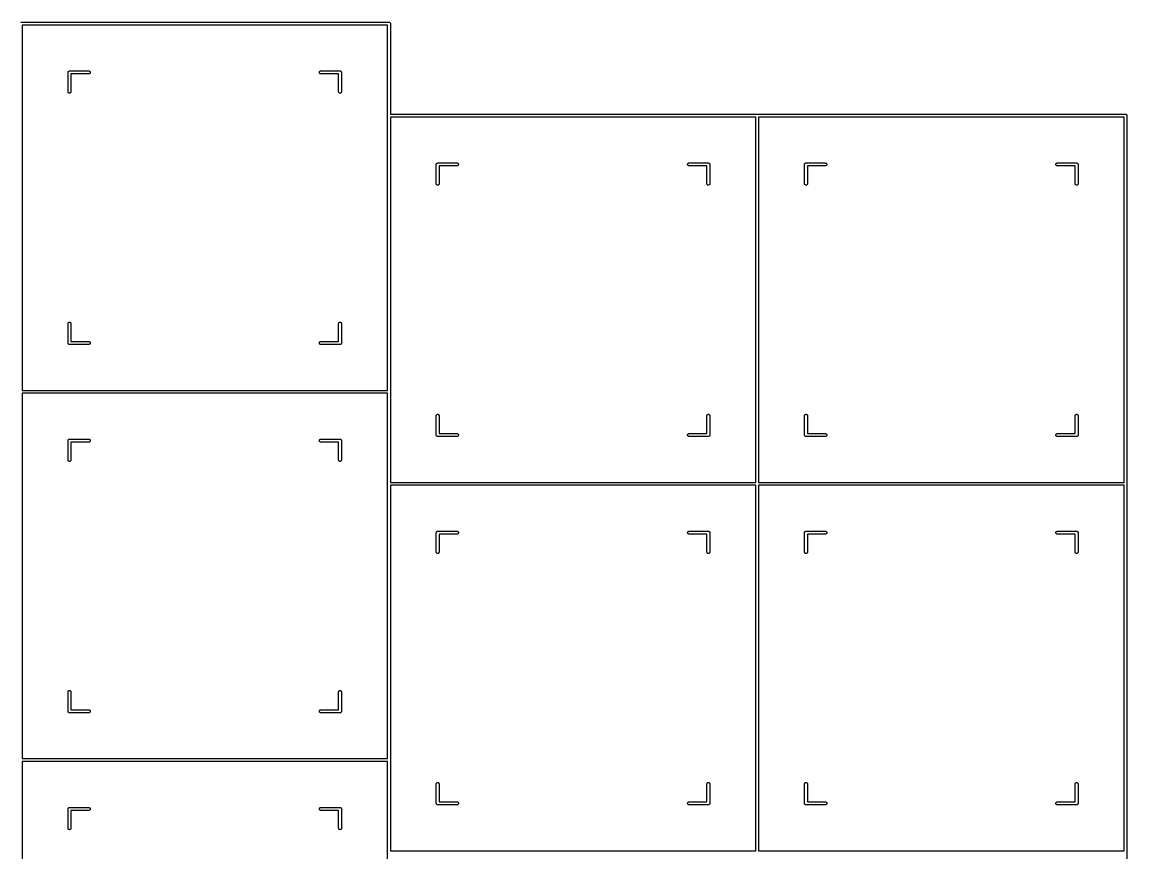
# Model space of a CAD drawing. Extents: x 86 to 206, y -164 to -76.
# Drawn here: x 142.9 to 200.1, y -119.1 to -76.1 of the extents above; entities that cross this region are included whole.
import ezdxf

# ---------------------------------------------------------------- set-up
doc = ezdxf.new("R2010")
doc.units = 0
doc.header["$MEASUREMENT"] = 0
doc.layers.add('BLACK', color=7, linetype='CONTINUOUS')

msp = doc.modelspace()

# ---------------------------------------------------------------- linework, layer by layer
at = {"layer": 'BLACK', "linetype": 'CONTINUOUS'}
for p, q in [((142.879, -76.125), (161.921, -76.125)), ((142.95, -76.275), (142.95, -78.5776)), ((161.85, -76.275), (142.95, -76.275)), ((161.85, -80.9588), (161.85, -76.275)), ((161.921, -76.125), (161.925, -76.1246)), ((161.925, -76.1246), (161.929, -76.125)), ((161.929, -76.125), (161.94, -76.1261)), ((161.94, -76.1261), (161.954, -76.1304)), ((161.954, -76.1304), (161.967, -76.1373)), ((161.967, -76.1373), (161.978, -76.1467)), ((161.978, -76.1467), (161.988, -76.1581)), ((161.988, -76.1581), (161.995, -76.1712)), ((161.995, -76.1712), (161.999, -76.1853)), ((161.999, -76.1853), (162, -76.2)), ((162, -76.2), (162, -76.2037)), ((162, -76.2037), (162, -80.8875)), ((142.95, -78.5776), (142.95, -78.5812)), ((142.95, -78.5812), (142.95, -78.5849)), ((142.95, -78.5849), (142.95, -95.175)), ((145.325, -78.725), (145.326, -78.7103)), ((145.325, -78.7287), (145.325, -78.725)), ((145.325, -79.7287), (145.325, -78.7287)), ((145.326, -78.7103), (145.33, -78.6962)), ((145.33, -78.6962), (145.337, -78.6831)), ((145.337, -78.6831), (145.347, -78.6717)), ((145.347, -78.6717), (145.358, -78.6623)), ((145.358, -78.6623), (145.371, -78.6554)), ((145.371, -78.6554), (145.385, -78.6511)), ((145.385, -78.6511), (145.396, -78.65)), ((145.396, -78.65), (145.4, -78.6496)), ((145.4, -78.6496), (145.404, -78.65)), ((145.404, -78.65), (146.404, -78.65)), ((146.404, -78.8), (145.475, -78.8)), ((145.475, -78.8), (145.475, -79.7287)), ((146.404, -78.65), (146.415, -78.6511)), ((146.415, -78.7989), (146.404, -78.8)), ((146.415, -78.6511), (146.429, -78.6554)), ((146.429, -78.7946), (146.415, -78.7989)), ((146.429, -78.6554), (146.442, -78.6623)), ((146.442, -78.7877), (146.429, -78.7946)), ((146.442, -78.6623), (146.453, -78.6717)), ((146.453, -78.7783), (146.442, -78.7877)), ((146.453, -78.6717), (146.463, -78.6831)), ((146.463, -78.7669), (146.453, -78.7783)), ((146.463, -78.6831), (146.47, -78.6962)), ((146.47, -78.7538), (146.463, -78.7669)), ((146.47, -78.6962), (146.474, -78.7103)), ((146.474, -78.7397), (146.47, -78.7538)), ((146.474, -78.7103), (146.475, -78.725)), ((146.475, -78.725), (146.474, -78.7397)), ((158.325, -78.725), (158.326, -78.7103)), ((158.326, -78.7397), (158.325, -78.725)), ((158.326, -78.7103), (158.33, -78.6962)), ((158.33, -78.7538), (158.326, -78.7397)), ((158.33, -78.6962), (158.337, -78.6831)), ((158.337, -78.7669), (158.33, -78.7538)), ((158.337, -78.6831), (158.347, -78.6717)), ((158.347, -78.7783), (158.337, -78.7669)), ((158.347, -78.6717), (158.358, -78.6623)), ((158.358, -78.7877), (158.347, -78.7783)), ((158.358, -78.6623), (158.371, -78.6554)), ((158.371, -78.7946), (158.358, -78.7877)), ((158.371, -78.6554), (158.385, -78.6511)), ((158.385, -78.7989), (158.371, -78.7946)), ((158.385, -78.6511), (158.396, -78.65)), ((158.396, -78.8), (158.385, -78.7989)), ((158.396, -78.65), (159.396, -78.65)), ((159.325, -78.8), (158.396, -78.8)), ((159.325, -79.7287), (159.325, -78.8)), ((159.396, -78.65), (159.4, -78.6496)), ((159.4, -78.6496), (159.404, -78.65)), ((159.404, -78.65), (159.415, -78.6511)), ((159.415, -78.6511), (159.429, -78.6554)), ((159.429, -78.6554), (159.442, -78.6623)), ((159.442, -78.6623), (159.453, -78.6717)), ((159.453, -78.6717), (159.463, -78.6831)), ((159.463, -78.6831), (159.47, -78.6962)), ((159.47, -78.6962), (159.474, -78.7103)), ((159.474, -78.7103), (159.475, -78.725)), ((159.475, -78.725), (159.475, -78.7287)), ((159.475, -78.7287), (159.475, -79.7287)), ((145.326, -79.7397), (145.325, -79.7287)), ((145.33, -79.7538), (145.326, -79.7397)), ((145.337, -79.7669), (145.33, -79.7538)), ((145.347, -79.7783), (145.337, -79.7669)), ((145.358, -79.7877), (145.347, -79.7783)), ((145.371, -79.7946), (145.358, -79.7877)), ((145.385, -79.7989), (145.371, -79.7946)), ((145.4, -79.8004), (145.385, -79.7989)), ((145.415, -79.7989), (145.4, -79.8004)), ((145.429, -79.7946), (145.415, -79.7989)), ((145.442, -79.7877), (145.429, -79.7946)), ((145.453, -79.7783), (145.442, -79.7877)), ((145.463, -79.7669), (145.453, -79.7783)), ((145.47, -79.7538), (145.463, -79.7669)), ((145.474, -79.7397), (145.47, -79.7538)), ((145.475, -79.7287), (145.474, -79.7397)), ((159.326, -79.7397), (159.325, -79.7287)), ((159.33, -79.7538), (159.326, -79.7397)), ((159.337, -79.7669), (159.33, -79.7538)), ((159.347, -79.7783), (159.337, -79.7669)), ((159.358, -79.7877), (159.347, -79.7783)), ((159.371, -79.7946), (159.358, -79.7877)), ((159.385, -79.7989), (159.371, -79.7946)), ((159.4, -79.8004), (159.385, -79.7989)), ((159.415, -79.7989), (159.4, -79.8004)), ((159.429, -79.7946), (159.415, -79.7989)), ((159.442, -79.7877), (159.429, -79.7946)), ((159.453, -79.7783), (159.442, -79.7877)), ((159.463, -79.7669), (159.453, -79.7783)), ((159.47, -79.7538), (159.463, -79.7669)), ((159.474, -79.7397), (159.47, -79.7538)), ((159.475, -79.7287), (159.474, -79.7397)), ((161.85, -80.9625), (161.85, -80.9588)), ((161.85, -80.9662), (161.85, -80.9625)), ((161.85, -86.2496), (161.85, -80.9662)), ((162, -80.8875), (180.971, -80.8875)), ((162, -81.0375), (162, -95.2463)), ((180.9, -81.0375), (162, -81.0375)), ((180.9, -99.9375), (180.9, -81.0375)), ((180.971, -80.8875), (180.975, -80.8871)), ((180.975, -80.8871), (180.979, -80.8875)), ((180.979, -80.8875), (200.021, -80.8875)), ((181.05, -81.0375), (181.05, -99.9375)), ((199.95, -81.0375), (181.05, -81.0375)), ((199.95, -99.9375), (199.95, -81.0375)), ((200.021, -80.8875), (200.025, -80.8871)), ((200.025, -80.8871), (200.029, -80.8875)), ((200.029, -80.8875), (200.04, -80.8886)), ((200.04, -80.8886), (200.054, -80.8929)), ((200.054, -80.8929), (200.067, -80.8998)), ((200.067, -80.8998), (200.078, -80.9092)), ((200.078, -80.9092), (200.088, -80.9206)), ((200.088, -80.9206), (200.095, -80.9337)), ((200.095, -80.9337), (200.099, -80.9478)), ((200.099, -80.9478), (200.1, -80.9625)), ((200.1, -80.9625), (200.1, -80.9662)), ((200.1, -80.9662), (200.1, -100.009)), ((164.387, -83.4456), (164.397, -83.4342)), ((164.397, -83.4342), (164.408, -83.4248)), ((164.408, -83.4248), (164.421, -83.4179)), ((164.421, -83.4179), (164.435, -83.4136)), ((164.435, -83.4136), (164.446, -83.4125)), ((164.446, -83.4125), (164.45, -83.4121)), ((164.45, -83.4121), (164.454, -83.4125)), ((164.454, -83.4125), (165.454, -83.4125)), ((165.454, -83.4125), (165.465, -83.4136)), ((165.465, -83.4136), (165.479, -83.4179)), ((165.479, -83.4179), (165.492, -83.4248)), ((165.492, -83.4248), (165.503, -83.4342)), ((165.503, -83.4342), (165.513, -83.4456)), ((177.387, -83.4456), (177.397, -83.4342)), ((177.397, -83.4342), (177.408, -83.4248)), ((177.408, -83.4248), (177.421, -83.4179)), ((177.421, -83.4179), (177.435, -83.4136)), ((177.435, -83.4136), (177.446, -83.4125)), ((177.446, -83.4125), (178.446, -83.4125)), ((178.446, -83.4125), (178.45, -83.4121)), ((178.45, -83.4121), (178.454, -83.4125)), ((178.454, -83.4125), (178.465, -83.4136)), ((178.465, -83.4136), (178.479, -83.4179)), ((178.479, -83.4179), (178.492, -83.4248)), ((178.492, -83.4248), (178.503, -83.4342)), ((178.503, -83.4342), (178.513, -83.4456)), ((183.437, -83.4456), (183.447, -83.4342)), ((183.447, -83.4342), (183.458, -83.4248)), ((183.458, -83.4248), (183.471, -83.4179)), ((183.471, -83.4179), (183.485, -83.4136)), ((183.485, -83.4136), (183.496, -83.4125)), ((183.496, -83.4125), (183.5, -83.4121)), ((183.5, -83.4121), (183.504, -83.4125)), ((183.504, -83.4125), (184.504, -83.4125)), ((184.504, -83.4125), (184.515, -83.4136)), ((184.515, -83.4136), (184.529, -83.4179)), ((184.529, -83.4179), (184.542, -83.4248)), ((184.542, -83.4248), (184.553, -83.4342)), ((184.553, -83.4342), (184.563, -83.4456)), ((196.437, -83.4456), (196.447, -83.4342)), ((196.447, -83.4342), (196.458, -83.4248)), ((196.458, -83.4248), (196.471, -83.4179)), ((196.471, -83.4179), (196.485, -83.4136)), ((196.485, -83.4136), (196.496, -83.4125)), ((196.496, -83.4125), (197.496, -83.4125)), ((197.496, -83.4125), (197.5, -83.4121)), ((197.5, -83.4121), (197.504, -83.4125)), ((197.504, -83.4125), (197.515, -83.4136)), ((197.515, -83.4136), (197.529, -83.4179)), ((197.529, -83.4179), (197.542, -83.4248)), ((197.542, -83.4248), (197.553, -83.4342)), ((197.553, -83.4342), (197.563, -83.4456)), ((164.375, -83.4875), (164.376, -83.4728)), ((164.375, -83.4912), (164.375, -83.4875)), ((164.375, -84.4912), (164.375, -83.4912)), ((164.376, -83.4728), (164.38, -83.4587)), ((164.38, -83.4587), (164.387, -83.4456)), ((165.454, -83.5625), (164.525, -83.5625)), ((164.525, -83.5625), (164.525, -84.4912)), ((165.465, -83.5614), (165.454, -83.5625)), ((165.479, -83.5571), (165.465, -83.5614)), ((165.492, -83.5502), (165.479, -83.5571)), ((165.503, -83.5408), (165.492, -83.5502)), ((165.513, -83.5294), (165.503, -83.5408)), ((165.513, -83.4456), (165.52, -83.4587)), ((165.52, -83.5163), (165.513, -83.5294)), ((165.52, -83.4587), (165.524, -83.4728)), ((165.524, -83.5022), (165.52, -83.5163)), ((165.524, -83.4728), (165.525, -83.4875)), ((165.525, -83.4875), (165.524, -83.5022)), ((177.375, -83.4875), (177.376, -83.4728)), ((177.376, -83.5022), (177.375, -83.4875)), ((177.376, -83.4728), (177.38, -83.4587)), ((177.38, -83.5163), (177.376, -83.5022)), ((177.38, -83.4587), (177.387, -83.4456)), ((177.387, -83.5294), (177.38, -83.5163)), ((177.397, -83.5408), (177.387, -83.5294)), ((177.408, -83.5502), (177.397, -83.5408)), ((177.421, -83.5571), (177.408, -83.5502)), ((177.435, -83.5614), (177.421, -83.5571)), ((177.446, -83.5625), (177.435, -83.5614)), ((178.375, -83.5625), (177.446, -83.5625)), ((178.375, -84.4912), (178.375, -83.5625)), ((178.513, -83.4456), (178.52, -83.4587)), ((178.52, -83.4587), (178.524, -83.4728)), ((178.524, -83.4728), (178.525, -83.4875)), ((178.525, -83.4875), (178.525, -83.4912)), ((178.525, -83.4912), (178.525, -84.4912)), ((183.425, -83.4875), (183.426, -83.4728)), ((183.425, -83.4912), (183.425, -83.4875)), ((183.425, -84.4912), (183.425, -83.4912)), ((183.426, -83.4728), (183.43, -83.4587)), ((183.43, -83.4587), (183.437, -83.4456)), ((184.504, -83.5625), (183.575, -83.5625)), ((183.575, -83.5625), (183.575, -84.4912)), ((184.515, -83.5614), (184.504, -83.5625)), ((184.529, -83.5571), (184.515, -83.5614)), ((184.542, -83.5502), (184.529, -83.5571)), ((184.553, -83.5408), (184.542, -83.5502)), ((184.563, -83.5294), (184.553, -83.5408)), ((184.563, -83.4456), (184.57, -83.4587)), ((184.57, -83.5163), (184.563, -83.5294)), ((184.57, -83.4587), (184.574, -83.4728)), ((184.574, -83.5022), (184.57, -83.5163)), ((184.574, -83.4728), (184.575, -83.4875)), ((184.575, -83.4875), (184.574, -83.5022)), ((196.425, -83.4875), (196.426, -83.4728)), ((196.426, -83.5022), (196.425, -83.4875)), ((196.426, -83.4728), (196.43, -83.4587)), ((196.43, -83.5163), (196.426, -83.5022)), ((196.43, -83.4587), (196.437, -83.4456)), ((196.437, -83.5294), (196.43, -83.5163)), ((196.447, -83.5408), (196.437, -83.5294)), ((196.458, -83.5502), (196.447, -83.5408)), ((196.471, -83.5571), (196.458, -83.5502)), ((196.485, -83.5614), (196.471, -83.5571)), ((196.496, -83.5625), (196.485, -83.5614)), ((197.425, -83.5625), (196.496, -83.5625)), ((197.425, -84.4912), (197.425, -83.5625)), ((197.563, -83.4456), (197.57, -83.4587)), ((197.57, -83.4587), (197.574, -83.4728)), ((197.574, -83.4728), (197.575, -83.4875)), ((197.575, -83.4875), (197.575, -83.4912)), ((197.575, -83.4912), (197.575, -84.4912)), ((164.376, -84.5022), (164.375, -84.4912)), ((164.38, -84.5163), (164.376, -84.5022)), ((164.387, -84.5294), (164.38, -84.5163)), ((164.397, -84.5408), (164.387, -84.5294)), ((164.408, -84.5502), (164.397, -84.5408)), ((164.421, -84.5571), (164.408, -84.5502)), ((164.435, -84.5614), (164.421, -84.5571)), ((164.45, -84.5629), (164.435, -84.5614)), ((164.465, -84.5614), (164.45, -84.5629)), ((164.479, -84.5571), (164.465, -84.5614)), ((164.492, -84.5502), (164.479, -84.5571)), ((164.503, -84.5408), (164.492, -84.5502)), ((164.513, -84.5294), (164.503, -84.5408)), ((164.52, -84.5163), (164.513, -84.5294)), ((164.524, -84.5022), (164.52, -84.5163)), ((164.525, -84.4912), (164.524, -84.5022)), ((178.376, -84.5022), (178.375, -84.4912)), ((178.38, -84.5163), (178.376, -84.5022)), ((178.387, -84.5294), (178.38, -84.5163)), ((178.397, -84.5408), (178.387, -84.5294)), ((178.408, -84.5502), (178.397, -84.5408)), ((178.421, -84.5571), (178.408, -84.5502)), ((178.435, -84.5614), (178.421, -84.5571)), ((178.45, -84.5629), (178.435, -84.5614)), ((178.465, -84.5614), (178.45, -84.5629)), ((178.479, -84.5571), (178.465, -84.5614)), ((178.492, -84.5502), (178.479, -84.5571)), ((178.503, -84.5408), (178.492, -84.5502)), ((178.513, -84.5294), (178.503, -84.5408)), ((178.52, -84.5163), (178.513, -84.5294)), ((178.524, -84.5022), (178.52, -84.5163)), ((178.525, -84.4912), (178.524, -84.5022)), ((183.426, -84.5022), (183.425, -84.4912)), ((183.43, -84.5163), (183.426, -84.5022)), ((183.437, -84.5294), (183.43, -84.5163)), ((183.447, -84.5408), (183.437, -84.5294)), ((183.458, -84.5502), (183.447, -84.5408)), ((183.471, -84.5571), (183.458, -84.5502)), ((183.485, -84.5614), (183.471, -84.5571)), ((183.5, -84.5629), (183.485, -84.5614)), ((183.515, -84.5614), (183.5, -84.5629)), ((183.529, -84.5571), (183.515, -84.5614)), ((183.542, -84.5502), (183.529, -84.5571)), ((183.553, -84.5408), (183.542, -84.5502)), ((183.563, -84.5294), (183.553, -84.5408)), ((183.57, -84.5163), (183.563, -84.5294)), ((183.574, -84.5022), (183.57, -84.5163)), ((183.575, -84.4912), (183.574, -84.5022)), ((197.426, -84.5022), (197.425, -84.4912)), ((197.43, -84.5163), (197.426, -84.5022)), ((197.437, -84.5294), (197.43, -84.5163)), ((197.447, -84.5408), (197.437, -84.5294)), ((197.458, -84.5502), (197.447, -84.5408)), ((197.471, -84.5571), (197.458, -84.5502)), ((197.485, -84.5614), (197.471, -84.5571)), ((197.5, -84.5629), (197.485, -84.5614)), ((197.515, -84.5614), (197.5, -84.5629)), ((197.529, -84.5571), (197.515, -84.5614)), ((197.542, -84.5502), (197.529, -84.5571)), ((197.553, -84.5408), (197.542, -84.5502)), ((197.563, -84.5294), (197.553, -84.5408)), ((197.57, -84.5163), (197.563, -84.5294)), ((197.574, -84.5022), (197.57, -84.5163)), ((197.575, -84.4912), (197.574, -84.5022)), ((161.85, -95.175), (161.85, -86.2496)), ((145.325, -91.7213), (145.326, -91.7103)), ((145.325, -92.7213), (145.325, -91.7213)), ((145.326, -91.7103), (145.33, -91.6962)), ((145.33, -91.6962), (145.337, -91.6831)), ((145.337, -91.6831), (145.347, -91.6717)), ((145.347, -91.6717), (145.358, -91.6623)), ((145.358, -91.6623), (145.371, -91.6554)), ((145.371, -91.6554), (145.385, -91.6511)), ((145.385, -91.6511), (145.4, -91.6496)), ((145.4, -91.6496), (145.415, -91.6511)), ((145.415, -91.6511), (145.429, -91.6554)), ((145.429, -91.6554), (145.442, -91.6623)), ((145.442, -91.6623), (145.453, -91.6717)), ((145.453, -91.6717), (145.463, -91.6831)), ((145.463, -91.6831), (145.47, -91.6962)), ((145.47, -91.6962), (145.474, -91.7103)), ((145.474, -91.7103), (145.475, -91.7213)), ((145.475, -91.7213), (145.475, -92.65)), ((159.325, -91.7213), (159.326, -91.7103)), ((159.325, -92.65), (159.325, -91.7213)), ((159.326, -91.7103), (159.33, -91.6962)), ((159.33, -91.6962), (159.337, -91.6831)), ((159.337, -91.6831), (159.347, -91.6717)), ((159.347, -91.6717), (159.358, -91.6623)), ((159.358, -91.6623), (159.371, -91.6554)), ((159.371, -91.6554), (159.385, -91.6511)), ((159.385, -91.6511), (159.4, -91.6496)), ((159.4, -91.6496), (159.415, -91.6511)), ((159.415, -91.6511), (159.429, -91.6554)), ((159.429, -91.6554), (159.442, -91.6623)), ((159.442, -91.6623), (159.453, -91.6717)), ((159.453, -91.6717), (159.463, -91.6831)), ((159.463, -91.6831), (159.47, -91.6962)), ((159.47, -91.6962), (159.474, -91.7103)), ((159.474, -91.7103), (159.475, -91.7213)), ((159.475, -91.7213), (159.475, -92.7213)), ((145.325, -92.725), (145.325, -92.7213)), ((145.326, -92.7397), (145.325, -92.725)), ((145.33, -92.7538), (145.326, -92.7397)), ((145.337, -92.7669), (145.33, -92.7538)), ((145.347, -92.7783), (145.337, -92.7669)), ((145.358, -92.7877), (145.347, -92.7783)), ((145.371, -92.7946), (145.358, -92.7877)), ((145.385, -92.7989), (145.371, -92.7946)), ((145.396, -92.8), (145.385, -92.7989)), ((145.4, -92.8004), (145.396, -92.8)), ((145.404, -92.8), (145.4, -92.8004)), ((146.404, -92.8), (145.404, -92.8)), ((145.475, -92.65), (146.404, -92.65)), ((146.404, -92.65), (146.415, -92.6511)), ((146.415, -92.7989), (146.404, -92.8)), ((146.415, -92.6511), (146.429, -92.6554)), ((146.429, -92.7946), (146.415, -92.7989)), ((146.429, -92.6554), (146.442, -92.6623)), ((146.442, -92.7877), (146.429, -92.7946)), ((146.442, -92.6623), (146.453, -92.6717)), ((146.453, -92.7783), (146.442, -92.7877)), ((146.453, -92.6717), (146.463, -92.6831)), ((146.463, -92.7669), (146.453, -92.7783)), ((146.463, -92.6831), (146.47, -92.6962)), ((146.47, -92.7538), (146.463, -92.7669)), ((146.47, -92.6962), (146.474, -92.7103)), ((146.474, -92.7397), (146.47, -92.7538)), ((146.474, -92.7103), (146.475, -92.725)), ((146.475, -92.725), (146.474, -92.7397)), ((158.325, -92.725), (158.326, -92.7103)), ((158.326, -92.7397), (158.325, -92.725)), ((158.326, -92.7103), (158.33, -92.6962)), ((158.33, -92.7538), (158.326, -92.7397)), ((158.33, -92.6962), (158.337, -92.6831)), ((158.337, -92.7669), (158.33, -92.7538)), ((158.337, -92.6831), (158.347, -92.6717)), ((158.347, -92.7783), (158.337, -92.7669)), ((158.347, -92.6717), (158.358, -92.6623)), ((158.358, -92.7877), (158.347, -92.7783)), ((158.358, -92.6623), (158.371, -92.6554)), ((158.371, -92.7946), (158.358, -92.7877)), ((158.371, -92.6554), (158.385, -92.6511)), ((158.385, -92.7989), (158.371, -92.7946)), ((158.385, -92.6511), (158.396, -92.65)), ((158.396, -92.8), (158.385, -92.7989)), ((158.396, -92.65), (159.325, -92.65)), ((159.396, -92.8), (158.396, -92.8)), ((159.4, -92.8004), (159.396, -92.8)), ((159.404, -92.8), (159.4, -92.8004)), ((159.415, -92.7989), (159.404, -92.8)), ((159.429, -92.7946), (159.415, -92.7989)), ((159.442, -92.7877), (159.429, -92.7946)), ((159.453, -92.7783), (159.442, -92.7877)), ((159.463, -92.7669), (159.453, -92.7783)), ((159.47, -92.7538), (159.463, -92.7669)), ((159.474, -92.7397), (159.47, -92.7538)), ((159.475, -92.725), (159.474, -92.7397)), ((159.475, -92.7213), (159.475, -92.725)), ((142.95, -95.175), (161.85, -95.175)), ((142.95, -95.325), (142.95, -97.6276)), ((161.85, -95.325), (142.95, -95.325)), ((161.85, -100.009), (161.85, -95.325)), ((162, -95.2463), (162, -95.25)), ((162, -95.25), (162, -95.2537)), ((162, -95.2537), (162, -99.9375)), ((164.375, -96.4838), (164.376, -96.4728)), ((164.375, -97.4838), (164.375, -96.4838)), ((164.376, -96.4728), (164.38, -96.4587)), ((164.38, -96.4587), (164.387, -96.4456)), ((164.387, -96.4456), (164.397, -96.4342)), ((164.397, -96.4342), (164.408, -96.4248)), ((164.408, -96.4248), (164.421, -96.4179)), ((164.421, -96.4179), (164.435, -96.4136)), ((164.435, -96.4136), (164.45, -96.4121)), ((164.45, -96.4121), (164.465, -96.4136)), ((164.465, -96.4136), (164.479, -96.4179)), ((164.479, -96.4179), (164.492, -96.4248)), ((164.492, -96.4248), (164.503, -96.4342)), ((164.503, -96.4342), (164.513, -96.4456)), ((164.513, -96.4456), (164.52, -96.4587)), ((164.52, -96.4587), (164.524, -96.4728)), ((164.524, -96.4728), (164.525, -96.4838)), ((164.525, -96.4838), (164.525, -97.4125)), ((178.375, -96.4838), (178.376, -96.4728)), ((178.375, -97.4125), (178.375, -96.4838)), ((178.376, -96.4728), (178.38, -96.4587)), ((178.38, -96.4587), (178.387, -96.4456)), ((178.387, -96.4456), (178.397, -96.4342)), ((178.397, -96.4342), (178.408, -96.4248)), ((178.408, -96.4248), (178.421, -96.4179)), ((178.421, -96.4179), (178.435, -96.4136)), ((178.435, -96.4136), (178.45, -96.4121)), ((178.45, -96.4121), (178.465, -96.4136)), ((178.465, -96.4136), (178.479, -96.4179)), ((178.479, -96.4179), (178.492, -96.4248)), ((178.492, -96.4248), (178.503, -96.4342)), ((178.503, -96.4342), (178.513, -96.4456)), ((178.513, -96.4456), (178.52, -96.4587)), ((178.52, -96.4587), (178.524, -96.4728)), ((178.524, -96.4728), (178.525, -96.4838)), ((178.525, -96.4838), (178.525, -97.4838)), ((183.425, -96.4838), (183.426, -96.4728)), ((183.425, -97.4838), (183.425, -96.4838)), ((183.426, -96.4728), (183.43, -96.4587)), ((183.43, -96.4587), (183.437, -96.4456)), ((183.437, -96.4456), (183.447, -96.4342)), ((183.447, -96.4342), (183.458, -96.4248)), ((183.458, -96.4248), (183.471, -96.4179)), ((183.471, -96.4179), (183.485, -96.4136)), ((183.485, -96.4136), (183.5, -96.4121)), ((183.5, -96.4121), (183.515, -96.4136)), ((183.515, -96.4136), (183.529, -96.4179)), ((183.529, -96.4179), (183.542, -96.4248)), ((183.542, -96.4248), (183.553, -96.4342)), ((183.553, -96.4342), (183.563, -96.4456)), ((183.563, -96.4456), (183.57, -96.4587)), ((183.57, -96.4587), (183.574, -96.4728)), ((183.574, -96.4728), (183.575, -96.4838)), ((183.575, -96.4838), (183.575, -97.4125)), ((197.425, -96.4838), (197.426, -96.4728)), ((197.425, -97.4125), (197.425, -96.4838)), ((197.426, -96.4728), (197.43, -96.4587)), ((197.43, -96.4587), (197.437, -96.4456)), ((197.437, -96.4456), (197.447, -96.4342)), ((197.447, -96.4342), (197.458, -96.4248)), ((197.458, -96.4248), (197.471, -96.4179)), ((197.471, -96.4179), (197.485, -96.4136)), ((197.485, -96.4136), (197.5, -96.4121)), ((197.5, -96.4121), (197.515, -96.4136)), ((197.515, -96.4136), (197.529, -96.4179)), ((197.529, -96.4179), (197.542, -96.4248)), ((197.542, -96.4248), (197.553, -96.4342)), ((197.553, -96.4342), (197.563, -96.4456)), ((197.563, -96.4456), (197.57, -96.4587)), ((197.57, -96.4587), (197.574, -96.4728)), ((197.574, -96.4728), (197.575, -96.4838)), ((197.575, -96.4838), (197.575, -97.4838)), ((142.95, -97.6276), (142.95, -97.6312)), ((142.95, -97.6312), (142.95, -97.6349)), ((142.95, -97.6349), (142.95, -114.225)), ((145.337, -97.7331), (145.347, -97.7217)), ((145.347, -97.7217), (145.358, -97.7123)), ((145.358, -97.7123), (145.371, -97.7054)), ((145.371, -97.7054), (145.385, -97.7011)), ((145.385, -97.7011), (145.396, -97.7)), ((145.396, -97.7), (145.4, -97.6996)), ((145.4, -97.6996), (145.404, -97.7)), ((145.404, -97.7), (146.404, -97.7)), ((146.404, -97.7), (146.415, -97.7011)), ((146.415, -97.7011), (146.429, -97.7054)), ((146.429, -97.7054), (146.442, -97.7123)), ((146.442, -97.7123), (146.453, -97.7217)), ((146.453, -97.7217), (146.463, -97.7331)), ((158.337, -97.7331), (158.347, -97.7217)), ((158.347, -97.7217), (158.358, -97.7123)), ((158.358, -97.7123), (158.371, -97.7054)), ((158.371, -97.7054), (158.385, -97.7011)), ((158.385, -97.7011), (158.396, -97.7)), ((158.396, -97.7), (159.396, -97.7)), ((159.396, -97.7), (159.4, -97.6996)), ((159.4, -97.6996), (159.404, -97.7)), ((159.404, -97.7), (159.415, -97.7011)), ((159.415, -97.7011), (159.429, -97.7054)), ((159.429, -97.7054), (159.442, -97.7123)), ((159.442, -97.7123), (159.453, -97.7217)), ((159.453, -97.7217), (159.463, -97.7331)), ((164.375, -97.4875), (164.375, -97.4838)), ((164.376, -97.5022), (164.375, -97.4875)), ((164.38, -97.5163), (164.376, -97.5022)), ((164.387, -97.5294), (164.38, -97.5163)), ((164.397, -97.5408), (164.387, -97.5294)), ((164.408, -97.5502), (164.397, -97.5408)), ((164.421, -97.5571), (164.408, -97.5502)), ((164.435, -97.5614), (164.421, -97.5571)), ((164.446, -97.5625), (164.435, -97.5614)), ((164.45, -97.5629), (164.446, -97.5625)), ((164.454, -97.5625), (164.45, -97.5629)), ((165.454, -97.5625), (164.454, -97.5625)), ((164.525, -97.4125), (165.454, -97.4125)), ((165.454, -97.4125), (165.465, -97.4136)), ((165.465, -97.5614), (165.454, -97.5625)), ((165.465, -97.4136), (165.479, -97.4179)), ((165.479, -97.5571), (165.465, -97.5614)), ((165.479, -97.4179), (165.492, -97.4248)), ((165.492, -97.5502), (165.479, -97.5571)), ((165.492, -97.4248), (165.503, -97.4342)), ((165.503, -97.5408), (165.492, -97.5502)), ((165.503, -97.4342), (165.513, -97.4456)), ((165.513, -97.5294), (165.503, -97.5408)), ((165.513, -97.4456), (165.52, -97.4587)), ((165.52, -97.5163), (165.513, -97.5294)), ((165.52, -97.4587), (165.524, -97.4728)), ((165.524, -97.5022), (165.52, -97.5163)), ((165.524, -97.4728), (165.525, -97.4875)), ((165.525, -97.4875), (165.524, -97.5022)), ((177.375, -97.4875), (177.376, -97.4728)), ((177.376, -97.5022), (177.375, -97.4875)), ((177.376, -97.4728), (177.38, -97.4587)), ((177.38, -97.5163), (177.376, -97.5022)), ((177.38, -97.4587), (177.387, -97.4456)), ((177.387, -97.5294), (177.38, -97.5163)), ((177.387, -97.4456), (177.397, -97.4342)), ((177.397, -97.5408), (177.387, -97.5294)), ((177.397, -97.4342), (177.408, -97.4248)), ((177.408, -97.5502), (177.397, -97.5408)), ((177.408, -97.4248), (177.421, -97.4179)), ((177.421, -97.5571), (177.408, -97.5502)), ((177.421, -97.4179), (177.435, -97.4136)), ((177.435, -97.5614), (177.421, -97.5571)), ((177.435, -97.4136), (177.446, -97.4125)), ((177.446, -97.5625), (177.435, -97.5614)), ((177.446, -97.4125), (178.375, -97.4125)), ((178.446, -97.5625), (177.446, -97.5625)), ((178.45, -97.5629), (178.446, -97.5625)), ((178.454, -97.5625), (178.45, -97.5629)), ((178.465, -97.5614), (178.454, -97.5625)), ((178.479, -97.5571), (178.465, -97.5614)), ((178.492, -97.5502), (178.479, -97.5571)), ((178.503, -97.5408), (178.492, -97.5502)), ((178.513, -97.5294), (178.503, -97.5408)), ((178.52, -97.5163), (178.513, -97.5294)), ((178.524, -97.5022), (178.52, -97.5163)), ((178.525, -97.4875), (178.524, -97.5022)), ((178.525, -97.4838), (178.525, -97.4875)), ((183.425, -97.4875), (183.425, -97.4838)), ((183.426, -97.5022), (183.425, -97.4875)), ((183.43, -97.5163), (183.426, -97.5022)), ((183.437, -97.5294), (183.43, -97.5163)), ((183.447, -97.5408), (183.437, -97.5294)), ((183.458, -97.5502), (183.447, -97.5408)), ((183.471, -97.5571), (183.458, -97.5502)), ((183.485, -97.5614), (183.471, -97.5571)), ((183.496, -97.5625), (183.485, -97.5614)), ((183.5, -97.5629), (183.496, -97.5625)), ((183.504, -97.5625), (183.5, -97.5629)), ((184.504, -97.5625), (183.504, -97.5625)), ((183.575, -97.4125), (184.504, -97.4125)), ((184.504, -97.4125), (184.515, -97.4136)), ((184.515, -97.5614), (184.504, -97.5625)), ((184.515, -97.4136), (184.529, -97.4179)), ((184.529, -97.5571), (184.515, -97.5614)), ((184.529, -97.4179), (184.542, -97.4248)), ((184.542, -97.5502), (184.529, -97.5571)), ((184.542, -97.4248), (184.553, -97.4342)), ((184.553, -97.5408), (184.542, -97.5502)), ((184.553, -97.4342), (184.563, -97.4456)), ((184.563, -97.5294), (184.553, -97.5408)), ((184.563, -97.4456), (184.57, -97.4587)), ((184.57, -97.5163), (184.563, -97.5294)), ((184.57, -97.4587), (184.574, -97.4728)), ((184.574, -97.5022), (184.57, -97.5163)), ((184.574, -97.4728), (184.575, -97.4875)), ((184.575, -97.4875), (184.574, -97.5022)), ((196.425, -97.4875), (196.426, -97.4728)), ((196.426, -97.5022), (196.425, -97.4875)), ((196.426, -97.4728), (196.43, -97.4587)), ((196.43, -97.5163), (196.426, -97.5022)), ((196.43, -97.4587), (196.437, -97.4456)), ((196.437, -97.5294), (196.43, -97.5163)), ((196.437, -97.4456), (196.447, -97.4342)), ((196.447, -97.5408), (196.437, -97.5294)), ((196.447, -97.4342), (196.458, -97.4248)), ((196.458, -97.5502), (196.447, -97.5408)), ((196.458, -97.4248), (196.471, -97.4179)), ((196.471, -97.5571), (196.458, -97.5502)), ((196.471, -97.4179), (196.485, -97.4136)), ((196.485, -97.5614), (196.471, -97.5571)), ((196.485, -97.4136), (196.496, -97.4125)), ((196.496, -97.5625), (196.485, -97.5614)), ((196.496, -97.4125), (197.425, -97.4125)), ((197.496, -97.5625), (196.496, -97.5625)), ((197.5, -97.5629), (197.496, -97.5625)), ((197.504, -97.5625), (197.5, -97.5629)), ((197.515, -97.5614), (197.504, -97.5625)), ((197.529, -97.5571), (197.515, -97.5614)), ((197.542, -97.5502), (197.529, -97.5571)), ((197.553, -97.5408), (197.542, -97.5502)), ((197.563, -97.5294), (197.553, -97.5408)), ((197.57, -97.5163), (197.563, -97.5294)), ((197.574, -97.5022), (197.57, -97.5163)), ((197.575, -97.4875), (197.574, -97.5022)), ((197.575, -97.4838), (197.575, -97.4875)), ((145.325, -97.775), (145.326, -97.7603)), ((145.325, -97.7787), (145.325, -97.775)), ((145.325, -98.7787), (145.325, -97.7787)), ((145.326, -97.7603), (145.33, -97.7462)), ((145.33, -97.7462), (145.337, -97.7331)), ((146.404, -97.85), (145.475, -97.85)), ((145.475, -97.85), (145.475, -98.7787)), ((146.415, -97.8489), (146.404, -97.85)), ((146.429, -97.8446), (146.415, -97.8489)), ((146.442, -97.8377), (146.429, -97.8446)), ((146.453, -97.8283), (146.442, -97.8377)), ((146.463, -97.8169), (146.453, -97.8283)), ((146.463, -97.7331), (146.47, -97.7462)), ((146.47, -97.8038), (146.463, -97.8169)), ((146.47, -97.7462), (146.474, -97.7603)), ((146.474, -97.7897), (146.47, -97.8038)), ((146.474, -97.7603), (146.475, -97.775)), ((146.475, -97.775), (146.474, -97.7897)), ((158.325, -97.775), (158.326, -97.7603)), ((158.326, -97.7897), (158.325, -97.775)), ((158.326, -97.7603), (158.33, -97.7462)), ((158.33, -97.8038), (158.326, -97.7897)), ((158.33, -97.7462), (158.337, -97.7331)), ((158.337, -97.8169), (158.33, -97.8038)), ((158.347, -97.8283), (158.337, -97.8169)), ((158.358, -97.8377), (158.347, -97.8283)), ((158.371, -97.8446), (158.358, -97.8377)), ((158.385, -97.8489), (158.371, -97.8446)), ((158.396, -97.85), (158.385, -97.8489)), ((159.325, -97.85), (158.396, -97.85)), ((159.325, -98.7787), (159.325, -97.85)), ((159.463, -97.7331), (159.47, -97.7462)), ((159.47, -97.7462), (159.474, -97.7603)), ((159.474, -97.7603), (159.475, -97.775)), ((159.475, -97.775), (159.475, -97.7787)), ((159.475, -97.7787), (159.475, -98.7787)), ((145.326, -98.7897), (145.325, -98.7787)), ((145.33, -98.8038), (145.326, -98.7897)), ((145.337, -98.8169), (145.33, -98.8038)), ((145.347, -98.8283), (145.337, -98.8169)), ((145.358, -98.8377), (145.347, -98.8283)), ((145.371, -98.8446), (145.358, -98.8377)), ((145.385, -98.8489), (145.371, -98.8446)), ((145.4, -98.8504), (145.385, -98.8489)), ((145.415, -98.8489), (145.4, -98.8504)), ((145.429, -98.8446), (145.415, -98.8489)), ((145.442, -98.8377), (145.429, -98.8446)), ((145.453, -98.8283), (145.442, -98.8377)), ((145.463, -98.8169), (145.453, -98.8283)), ((145.47, -98.8038), (145.463, -98.8169)), ((145.474, -98.7897), (145.47, -98.8038)), ((145.475, -98.7787), (145.474, -98.7897)), ((159.326, -98.7897), (159.325, -98.7787)), ((159.33, -98.8038), (159.326, -98.7897)), ((159.337, -98.8169), (159.33, -98.8038)), ((159.347, -98.8283), (159.337, -98.8169)), ((159.358, -98.8377), (159.347, -98.8283)), ((159.371, -98.8446), (159.358, -98.8377)), ((159.385, -98.8489), (159.371, -98.8446)), ((159.4, -98.8504), (159.385, -98.8489)), ((159.415, -98.8489), (159.4, -98.8504)), ((159.429, -98.8446), (159.415, -98.8489)), ((159.442, -98.8377), (159.429, -98.8446)), ((159.453, -98.8283), (159.442, -98.8377)), ((159.463, -98.8169), (159.453, -98.8283)), ((159.47, -98.8038), (159.463, -98.8169)), ((159.474, -98.7897), (159.47, -98.8038)), ((159.475, -98.7787), (159.474, -98.7897)), ((161.85, -100.012), (161.85, -100.009)), ((161.85, -100.016), (161.85, -100.012)), ((162, -99.9375), (180.9, -99.9375)), ((181.05, -99.9375), (199.95, -99.9375)), ((200.1, -100.009), (200.1, -100.012)), ((200.1, -100.012), (200.1, -100.016)), ((161.85, -105.3), (161.85, -100.016)), ((162, -100.087), (162, -114.296)), ((180.9, -100.087), (162, -100.087)), ((180.9, -118.987), (180.9, -100.087)), ((181.05, -100.087), (181.05, -118.987)), ((199.95, -100.087), (181.05, -100.087)), ((199.95, -118.987), (199.95, -100.087)), ((200.1, -100.016), (200.1, -119.059)), ((164.375, -102.537), (164.376, -102.523)), ((164.375, -102.541), (164.375, -102.537)), ((164.375, -103.541), (164.375, -102.541)), ((164.376, -102.523), (164.38, -102.509)), ((164.38, -102.509), (164.387, -102.496)), ((164.387, -102.496), (164.397, -102.484)), ((164.397, -102.484), (164.408, -102.475)), ((164.408, -102.475), (164.421, -102.468)), ((164.421, -102.468), (164.435, -102.464)), ((164.435, -102.464), (164.446, -102.462)), ((164.446, -102.462), (164.45, -102.462)), ((164.45, -102.462), (164.454, -102.462)), ((164.454, -102.462), (165.454, -102.462)), ((165.454, -102.612), (164.525, -102.612)), ((164.525, -102.612), (164.525, -103.541)), ((165.454, -102.462), (165.465, -102.464)), ((165.465, -102.611), (165.454, -102.612)), ((165.465, -102.464), (165.479, -102.468)), ((165.479, -102.607), (165.465, -102.611)), ((165.479, -102.468), (165.492, -102.475)), ((165.492, -102.6), (165.479, -102.607)), ((165.492, -102.475), (165.503, -102.484)), ((165.503, -102.591), (165.492, -102.6)), ((165.503, -102.484), (165.513, -102.496)), ((165.513, -102.579), (165.503, -102.591)), ((165.513, -102.496), (165.52, -102.509)), ((165.52, -102.566), (165.513, -102.579)), ((165.52, -102.509), (165.524, -102.523)), ((165.524, -102.552), (165.52, -102.566)), ((165.524, -102.523), (165.525, -102.537)), ((165.525, -102.537), (165.524, -102.552)), ((177.375, -102.537), (177.376, -102.523)), ((177.376, -102.552), (177.375, -102.537)), ((177.376, -102.523), (177.38, -102.509)), ((177.38, -102.566), (177.376, -102.552)), ((177.38, -102.509), (177.387, -102.496)), ((177.387, -102.579), (177.38, -102.566)), ((177.387, -102.496), (177.397, -102.484)), ((177.397, -102.591), (177.387, -102.579)), ((177.397, -102.484), (177.408, -102.475)), ((177.408, -102.6), (177.397, -102.591)), ((177.408, -102.475), (177.421, -102.468)), ((177.421, -102.607), (177.408, -102.6)), ((177.421, -102.468), (177.435, -102.464)), ((177.435, -102.611), (177.421, -102.607)), ((177.435, -102.464), (177.446, -102.462)), ((177.446, -102.612), (177.435, -102.611)), ((177.446, -102.462), (178.446, -102.462)), ((178.375, -102.612), (177.446, -102.612)), ((178.375, -103.541), (178.375, -102.612)), ((178.446, -102.462), (178.45, -102.462)), ((178.45, -102.462), (178.454, -102.462)), ((178.454, -102.462), (178.465, -102.464)), ((178.465, -102.464), (178.479, -102.468)), ((178.479, -102.468), (178.492, -102.475)), ((178.492, -102.475), (178.503, -102.484)), ((178.503, -102.484), (178.513, -102.496)), ((178.513, -102.496), (178.52, -102.509)), ((178.52, -102.509), (178.524, -102.523)), ((178.524, -102.523), (178.525, -102.537)), ((178.525, -102.537), (178.525, -102.541)), ((178.525, -102.541), (178.525, -103.541)), ((183.425, -102.537), (183.426, -102.523)), ((183.425, -102.541), (183.425, -102.537)), ((183.425, -103.541), (183.425, -102.541)), ((183.426, -102.523), (183.43, -102.509)), ((183.43, -102.509), (183.437, -102.496)), ((183.437, -102.496), (183.447, -102.484)), ((183.447, -102.484), (183.458, -102.475)), ((183.458, -102.475), (183.471, -102.468)), ((183.471, -102.468), (183.485, -102.464)), ((183.485, -102.464), (183.496, -102.462)), ((183.496, -102.462), (183.5, -102.462)), ((183.5, -102.462), (183.504, -102.462)), ((183.504, -102.462), (184.504, -102.462)), ((184.504, -102.612), (183.575, -102.612)), ((183.575, -102.612), (183.575, -103.541)), ((184.504, -102.462), (184.515, -102.464)), ((184.515, -102.611), (184.504, -102.612)), ((184.515, -102.464), (184.529, -102.468)), ((184.529, -102.607), (184.515, -102.611)), ((184.529, -102.468), (184.542, -102.475)), ((184.542, -102.6), (184.529, -102.607)), ((184.542, -102.475), (184.553, -102.484)), ((184.553, -102.591), (184.542, -102.6)), ((184.553, -102.484), (184.563, -102.496)), ((184.563, -102.579), (184.553, -102.591)), ((184.563, -102.496), (184.57, -102.509)), ((184.57, -102.566), (184.563, -102.579)), ((184.57, -102.509), (184.574, -102.523)), ((184.574, -102.552), (184.57, -102.566)), ((184.574, -102.523), (184.575, -102.537)), ((184.575, -102.537), (184.574, -102.552)), ((196.425, -102.537), (196.426, -102.523)), ((196.426, -102.552), (196.425, -102.537)), ((196.426, -102.523), (196.43, -102.509)), ((196.43, -102.566), (196.426, -102.552)), ((196.43, -102.509), (196.437, -102.496)), ((196.437, -102.579), (196.43, -102.566)), ((196.437, -102.496), (196.447, -102.484)), ((196.447, -102.591), (196.437, -102.579)), ((196.447, -102.484), (196.458, -102.475)), ((196.458, -102.6), (196.447, -102.591)), ((196.458, -102.475), (196.471, -102.468)), ((196.471, -102.607), (196.458, -102.6)), ((196.471, -102.468), (196.485, -102.464)), ((196.485, -102.611), (196.471, -102.607)), ((196.485, -102.464), (196.496, -102.462)), ((196.496, -102.612), (196.485, -102.611)), ((196.496, -102.462), (197.496, -102.462)), ((197.425, -102.612), (196.496, -102.612)), ((197.425, -103.541), (197.425, -102.612)), ((197.496, -102.462), (197.5, -102.462)), ((197.5, -102.462), (197.504, -102.462)), ((197.504, -102.462), (197.515, -102.464)), ((197.515, -102.464), (197.529, -102.468)), ((197.529, -102.468), (197.542, -102.475)), ((197.542, -102.475), (197.553, -102.484)), ((197.553, -102.484), (197.563, -102.496)), ((197.563, -102.496), (197.57, -102.509)), ((197.57, -102.509), (197.574, -102.523)), ((197.574, -102.523), (197.575, -102.537)), ((197.575, -102.537), (197.575, -102.541)), ((197.575, -102.541), (197.575, -103.541)), ((164.376, -103.552), (164.375, -103.541)), ((164.38, -103.566), (164.376, -103.552)), ((164.387, -103.579), (164.38, -103.566)), ((164.397, -103.591), (164.387, -103.579)), ((164.408, -103.6), (164.397, -103.591)), ((164.421, -103.607), (164.408, -103.6)), ((164.435, -103.611), (164.421, -103.607)), ((164.45, -103.613), (164.435, -103.611)), ((164.465, -103.611), (164.45, -103.613)), ((164.479, -103.607), (164.465, -103.611)), ((164.492, -103.6), (164.479, -103.607)), ((164.503, -103.591), (164.492, -103.6)), ((164.513, -103.579), (164.503, -103.591)), ((164.52, -103.566), (164.513, -103.579)), ((164.524, -103.552), (164.52, -103.566)), ((164.525, -103.541), (164.524, -103.552)), ((178.376, -103.552), (178.375, -103.541)), ((178.38, -103.566), (178.376, -103.552)), ((178.387, -103.579), (178.38, -103.566)), ((178.397, -103.591), (178.387, -103.579)), ((178.408, -103.6), (178.397, -103.591)), ((178.421, -103.607), (178.408, -103.6)), ((178.435, -103.611), (178.421, -103.607)), ((178.45, -103.613), (178.435, -103.611)), ((178.465, -103.611), (178.45, -103.613)), ((178.479, -103.607), (178.465, -103.611)), ((178.492, -103.6), (178.479, -103.607)), ((178.503, -103.591), (178.492, -103.6)), ((178.513, -103.579), (178.503, -103.591)), ((178.52, -103.566), (178.513, -103.579)), ((178.524, -103.552), (178.52, -103.566)), ((178.525, -103.541), (178.524, -103.552)), ((183.426, -103.552), (183.425, -103.541)), ((183.43, -103.566), (183.426, -103.552)), ((183.437, -103.579), (183.43, -103.566)), ((183.447, -103.591), (183.437, -103.579)), ((183.458, -103.6), (183.447, -103.591)), ((183.471, -103.607), (183.458, -103.6)), ((183.485, -103.611), (183.471, -103.607)), ((183.5, -103.613), (183.485, -103.611)), ((183.515, -103.611), (183.5, -103.613)), ((183.529, -103.607), (183.515, -103.611)), ((183.542, -103.6), (183.529, -103.607)), ((183.553, -103.591), (183.542, -103.6)), ((183.563, -103.579), (183.553, -103.591)), ((183.57, -103.566), (183.563, -103.579)), ((183.574, -103.552), (183.57, -103.566)), ((183.575, -103.541), (183.574, -103.552)), ((197.426, -103.552), (197.425, -103.541)), ((197.43, -103.566), (197.426, -103.552)), ((197.437, -103.579), (197.43, -103.566)), ((197.447, -103.591), (197.437, -103.579)), ((197.458, -103.6), (197.447, -103.591)), ((197.471, -103.607), (197.458, -103.6)), ((197.485, -103.611), (197.471, -103.607)), ((197.5, -103.613), (197.485, -103.611)), ((197.515, -103.611), (197.5, -103.613)), ((197.529, -103.607), (197.515, -103.611)), ((197.542, -103.6), (197.529, -103.607)), ((197.553, -103.591), (197.542, -103.6)), ((197.563, -103.579), (197.553, -103.591)), ((197.57, -103.566), (197.563, -103.579)), ((197.574, -103.552), (197.57, -103.566)), ((197.575, -103.541), (197.574, -103.552)), ((161.85, -114.225), (161.85, -105.3)), ((145.325, -110.771), (145.326, -110.76)), ((145.325, -111.771), (145.325, -110.771)), ((145.326, -110.76), (145.33, -110.746)), ((145.33, -110.746), (145.337, -110.733)), ((145.337, -110.733), (145.347, -110.722)), ((145.347, -110.722), (145.358, -110.712)), ((145.358, -110.712), (145.371, -110.705)), ((145.371, -110.705), (145.385, -110.701)), ((145.385, -110.701), (145.4, -110.7)), ((145.4, -110.7), (145.415, -110.701)), ((145.415, -110.701), (145.429, -110.705)), ((145.429, -110.705), (145.442, -110.712)), ((145.442, -110.712), (145.453, -110.722)), ((145.453, -110.722), (145.463, -110.733)), ((145.463, -110.733), (145.47, -110.746)), ((145.47, -110.746), (145.474, -110.76)), ((145.474, -110.76), (145.475, -110.771)), ((145.475, -110.771), (145.475, -111.7)), ((159.325, -110.771), (159.326, -110.76)), ((159.325, -111.7), (159.325, -110.771)), ((159.326, -110.76), (159.33, -110.746)), ((159.33, -110.746), (159.337, -110.733)), ((159.337, -110.733), (159.347, -110.722)), ((159.347, -110.722), (159.358, -110.712)), ((159.358, -110.712), (159.371, -110.705)), ((159.371, -110.705), (159.385, -110.701)), ((159.385, -110.701), (159.4, -110.7)), ((159.4, -110.7), (159.415, -110.701)), ((159.415, -110.701), (159.429, -110.705)), ((159.429, -110.705), (159.442, -110.712)), ((159.442, -110.712), (159.453, -110.722)), ((159.453, -110.722), (159.463, -110.733)), ((159.463, -110.733), (159.47, -110.746)), ((159.47, -110.746), (159.474, -110.76)), ((159.474, -110.76), (159.475, -110.771)), ((159.475, -110.771), (159.475, -111.771)), ((145.325, -111.775), (145.325, -111.771)), ((145.326, -111.79), (145.325, -111.775)), ((145.33, -111.804), (145.326, -111.79)), ((145.337, -111.817), (145.33, -111.804)), ((145.347, -111.828), (145.337, -111.817)), ((145.358, -111.838), (145.347, -111.828)), ((145.371, -111.845), (145.358, -111.838)), ((145.385, -111.849), (145.371, -111.845)), ((145.396, -111.85), (145.385, -111.849)), ((145.4, -111.85), (145.396, -111.85)), ((145.404, -111.85), (145.4, -111.85)), ((146.404, -111.85), (145.404, -111.85)), ((145.475, -111.7), (146.404, -111.7)), ((146.404, -111.7), (146.415, -111.701)), ((146.415, -111.849), (146.404, -111.85)), ((146.415, -111.701), (146.429, -111.705)), ((146.429, -111.845), (146.415, -111.849)), ((146.429, -111.705), (146.442, -111.712)), ((146.442, -111.838), (146.429, -111.845)), ((146.442, -111.712), (146.453, -111.722)), ((146.453, -111.828), (146.442, -111.838)), ((146.453, -111.722), (146.463, -111.733)), ((146.463, -111.817), (146.453, -111.828)), ((146.463, -111.733), (146.47, -111.746)), ((146.47, -111.804), (146.463, -111.817)), ((146.47, -111.746), (146.474, -111.76)), ((146.474, -111.79), (146.47, -111.804)), ((146.474, -111.76), (146.475, -111.775)), ((146.475, -111.775), (146.474, -111.79)), ((158.325, -111.775), (158.326, -111.76)), ((158.326, -111.79), (158.325, -111.775)), ((158.326, -111.76), (158.33, -111.746)), ((158.33, -111.804), (158.326, -111.79)), ((158.33, -111.746), (158.337, -111.733)), ((158.337, -111.817), (158.33, -111.804)), ((158.337, -111.733), (158.347, -111.722)), ((158.347, -111.828), (158.337, -111.817)), ((158.347, -111.722), (158.358, -111.712)), ((158.358, -111.838), (158.347, -111.828)), ((158.358, -111.712), (158.371, -111.705)), ((158.371, -111.845), (158.358, -111.838)), ((158.371, -111.705), (158.385, -111.701)), ((158.385, -111.849), (158.371, -111.845)), ((158.385, -111.701), (158.396, -111.7)), ((158.396, -111.85), (158.385, -111.849)), ((158.396, -111.7), (159.325, -111.7)), ((159.396, -111.85), (158.396, -111.85)), ((159.4, -111.85), (159.396, -111.85)), ((159.404, -111.85), (159.4, -111.85)), ((159.415, -111.849), (159.404, -111.85)), ((159.429, -111.845), (159.415, -111.849)), ((159.442, -111.838), (159.429, -111.845)), ((159.453, -111.828), (159.442, -111.838)), ((159.463, -111.817), (159.453, -111.828)), ((159.47, -111.804), (159.463, -111.817)), ((159.474, -111.79), (159.47, -111.804)), ((159.475, -111.775), (159.474, -111.79)), ((159.475, -111.771), (159.475, -111.775)), ((142.95, -114.225), (161.85, -114.225)), ((162, -114.296), (162, -114.3)), ((162, -114.3), (162, -114.304)), ((142.95, -114.375), (142.95, -116.678)), ((161.85, -114.375), (142.95, -114.375)), ((161.85, -119.059), (161.85, -114.375)), ((162, -114.304), (162, -118.987)), ((164.375, -115.534), (164.376, -115.523)), ((164.375, -116.534), (164.375, -115.534)), ((164.376, -115.523), (164.38, -115.509)), ((164.38, -115.509), (164.387, -115.496)), ((164.387, -115.496), (164.397, -115.484)), ((164.397, -115.484), (164.408, -115.475)), ((164.408, -115.475), (164.421, -115.468)), ((164.421, -115.468), (164.435, -115.464)), ((164.435, -115.464), (164.45, -115.462)), ((164.45, -115.462), (164.465, -115.464)), ((164.465, -115.464), (164.479, -115.468)), ((164.479, -115.468), (164.492, -115.475)), ((164.492, -115.475), (164.503, -115.484)), ((164.503, -115.484), (164.513, -115.496)), ((164.513, -115.496), (164.52, -115.509)), ((164.52, -115.509), (164.524, -115.523)), ((164.524, -115.523), (164.525, -115.534)), ((164.525, -115.534), (164.525, -116.462)), ((178.375, -115.534), (178.376, -115.523)), ((178.375, -116.462), (178.375, -115.534)), ((178.376, -115.523), (178.38, -115.509)), ((178.38, -115.509), (178.387, -115.496)), ((178.387, -115.496), (178.397, -115.484)), ((178.397, -115.484), (178.408, -115.475)), ((178.408, -115.475), (178.421, -115.468)), ((178.421, -115.468), (178.435, -115.464)), ((178.435, -115.464), (178.45, -115.462)), ((178.45, -115.462), (178.465, -115.464)), ((178.465, -115.464), (178.479, -115.468)), ((178.479, -115.468), (178.492, -115.475)), ((178.492, -115.475), (178.503, -115.484)), ((178.503, -115.484), (178.513, -115.496)), ((178.513, -115.496), (178.52, -115.509)), ((178.52, -115.509), (178.524, -115.523)), ((178.524, -115.523), (178.525, -115.534)), ((178.525, -115.534), (178.525, -116.534)), ((183.425, -115.534), (183.426, -115.523)), ((183.425, -116.534), (183.425, -115.534)), ((183.426, -115.523), (183.43, -115.509)), ((183.43, -115.509), (183.437, -115.496)), ((183.437, -115.496), (183.447, -115.484)), ((183.447, -115.484), (183.458, -115.475)), ((183.458, -115.475), (183.471, -115.468)), ((183.471, -115.468), (183.485, -115.464)), ((183.485, -115.464), (183.5, -115.462)), ((183.5, -115.462), (183.515, -115.464)), ((183.515, -115.464), (183.529, -115.468)), ((183.529, -115.468), (183.542, -115.475)), ((183.542, -115.475), (183.553, -115.484)), ((183.553, -115.484), (183.563, -115.496)), ((183.563, -115.496), (183.57, -115.509)), ((183.57, -115.509), (183.574, -115.523)), ((183.574, -115.523), (183.575, -115.534)), ((183.575, -115.534), (183.575, -116.462)), ((197.425, -115.534), (197.426, -115.523)), ((197.425, -116.462), (197.425, -115.534)), ((197.426, -115.523), (197.43, -115.509)), ((197.43, -115.509), (197.437, -115.496)), ((197.437, -115.496), (197.447, -115.484)), ((197.447, -115.484), (197.458, -115.475)), ((197.458, -115.475), (197.471, -115.468)), ((197.471, -115.468), (197.485, -115.464)), ((197.485, -115.464), (197.5, -115.462)), ((197.5, -115.462), (197.515, -115.464)), ((197.515, -115.464), (197.529, -115.468)), ((197.529, -115.468), (197.542, -115.475)), ((197.542, -115.475), (197.553, -115.484)), ((197.553, -115.484), (197.563, -115.496)), ((197.563, -115.496), (197.57, -115.509)), ((197.57, -115.509), (197.574, -115.523)), ((197.574, -115.523), (197.575, -115.534)), ((197.575, -115.534), (197.575, -116.534)), ((164.375, -116.537), (164.375, -116.534)), ((164.376, -116.552), (164.375, -116.537)), ((164.38, -116.566), (164.376, -116.552)), ((164.387, -116.579), (164.38, -116.566)), ((164.397, -116.591), (164.387, -116.579)), ((164.525, -116.462), (165.454, -116.462)), ((165.454, -116.462), (165.465, -116.464)), ((165.465, -116.464), (165.479, -116.468)), ((165.479, -116.468), (165.492, -116.475)), ((165.492, -116.475), (165.503, -116.484)), ((165.503, -116.484), (165.513, -116.496)), ((165.513, -116.579), (165.503, -116.591)), ((165.513, -116.496), (165.52, -116.509)), ((165.52, -116.566), (165.513, -116.579)), ((165.52, -116.509), (165.524, -116.523)), ((165.524, -116.552), (165.52, -116.566)), ((165.524, -116.523), (165.525, -116.537)), ((165.525, -116.537), (165.524, -116.552)), ((177.375, -116.537), (177.376, -116.523)), ((177.376, -116.552), (177.375, -116.537)), ((177.376, -116.523), (177.38, -116.509)), ((177.38, -116.566), (177.376, -116.552)), ((177.38, -116.509), (177.387, -116.496)), ((177.387, -116.579), (177.38, -116.566)), ((177.387, -116.496), (177.397, -116.484)), ((177.397, -116.591), (177.387, -116.579)), ((177.397, -116.484), (177.408, -116.475)), ((177.408, -116.475), (177.421, -116.468)), ((177.421, -116.468), (177.435, -116.464)), ((177.435, -116.464), (177.446, -116.462)), ((177.446, -116.462), (178.375, -116.462)), ((178.513, -116.579), (178.503, -116.591)), ((178.52, -116.566), (178.513, -116.579)), ((178.524, -116.552), (178.52, -116.566)), ((178.525, -116.537), (178.524, -116.552)), ((178.525, -116.534), (178.525, -116.537)), ((183.425, -116.537), (183.425, -116.534)), ((183.426, -116.552), (183.425, -116.537)), ((183.43, -116.566), (183.426, -116.552)), ((183.437, -116.579), (183.43, -116.566)), ((183.447, -116.591), (183.437, -116.579)), ((183.575, -116.462), (184.504, -116.462)), ((184.504, -116.462), (184.515, -116.464)), ((184.515, -116.464), (184.529, -116.468)), ((184.529, -116.468), (184.542, -116.475)), ((184.542, -116.475), (184.553, -116.484)), ((184.553, -116.484), (184.563, -116.496)), ((184.563, -116.579), (184.553, -116.591)), ((184.563, -116.496), (184.57, -116.509)), ((184.57, -116.566), (184.563, -116.579)), ((184.57, -116.509), (184.574, -116.523)), ((184.574, -116.552), (184.57, -116.566)), ((184.574, -116.523), (184.575, -116.537)), ((184.575, -116.537), (184.574, -116.552)), ((196.425, -116.537), (196.426, -116.523)), ((196.426, -116.552), (196.425, -116.537)), ((196.426, -116.523), (196.43, -116.509)), ((196.43, -116.566), (196.426, -116.552)), ((196.43, -116.509), (196.437, -116.496)), ((196.437, -116.579), (196.43, -116.566)), ((196.437, -116.496), (196.447, -116.484)), ((196.447, -116.591), (196.437, -116.579)), ((196.447, -116.484), (196.458, -116.475)), ((196.458, -116.475), (196.471, -116.468)), ((196.471, -116.468), (196.485, -116.464)), ((196.485, -116.464), (196.496, -116.462)), ((196.496, -116.462), (197.425, -116.462)), ((197.563, -116.579), (197.553, -116.591)), ((197.57, -116.566), (197.563, -116.579)), ((197.574, -116.552), (197.57, -116.566)), ((197.575, -116.537), (197.574, -116.552)), ((197.575, -116.534), (197.575, -116.537)), ((142.95, -116.678), (142.95, -116.681)), ((142.95, -116.681), (142.95, -116.685)), ((142.95, -116.685), (142.95, -133.275)), ((145.325, -116.825), (145.326, -116.81)), ((145.325, -116.829), (145.325, -116.825)), ((145.325, -117.829), (145.325, -116.829)), ((145.326, -116.81), (145.33, -116.796)), ((145.33, -116.796), (145.337, -116.783)), ((145.337, -116.783), (145.347, -116.772)), ((145.347, -116.772), (145.358, -116.762)), ((145.358, -116.762), (145.371, -116.755)), ((145.371, -116.755), (145.385, -116.751)), ((145.385, -116.751), (145.396, -116.75)), ((145.396, -116.75), (145.4, -116.75)), ((145.4, -116.75), (145.404, -116.75)), ((145.404, -116.75), (146.404, -116.75)), ((146.404, -116.9), (145.475, -116.9)), ((145.475, -116.9), (145.475, -117.829)), ((146.404, -116.75), (146.415, -116.751)), ((146.415, -116.899), (146.404, -116.9)), ((146.415, -116.751), (146.429, -116.755)), ((146.429, -116.895), (146.415, -116.899)), ((146.429, -116.755), (146.442, -116.762)), ((146.442, -116.888), (146.429, -116.895)), ((146.442, -116.762), (146.453, -116.772)), ((146.453, -116.878), (146.442, -116.888)), ((146.453, -116.772), (146.463, -116.783)), ((146.463, -116.867), (146.453, -116.878)), ((146.463, -116.783), (146.47, -116.796)), ((146.47, -116.854), (146.463, -116.867)), ((146.47, -116.796), (146.474, -116.81)), ((146.474, -116.84), (146.47, -116.854)), ((146.474, -116.81), (146.475, -116.825)), ((146.475, -116.825), (146.474, -116.84)), ((158.325, -116.825), (158.326, -116.81)), ((158.326, -116.84), (158.325, -116.825)), ((158.326, -116.81), (158.33, -116.796)), ((158.33, -116.854), (158.326, -116.84)), ((158.33, -116.796), (158.337, -116.783)), ((158.337, -116.867), (158.33, -116.854)), ((158.337, -116.783), (158.347, -116.772)), ((158.347, -116.878), (158.337, -116.867)), ((158.347, -116.772), (158.358, -116.762)), ((158.358, -116.888), (158.347, -116.878)), ((158.358, -116.762), (158.371, -116.755)), ((158.371, -116.895), (158.358, -116.888)), ((158.371, -116.755), (158.385, -116.751)), ((158.385, -116.899), (158.371, -116.895)), ((158.385, -116.751), (158.396, -116.75)), ((158.396, -116.9), (158.385, -116.899)), ((158.396, -116.75), (159.396, -116.75)), ((159.325, -116.9), (158.396, -116.9)), ((159.325, -117.829), (159.325, -116.9)), ((159.396, -116.75), (159.4, -116.75)), ((159.4, -116.75), (159.404, -116.75)), ((159.404, -116.75), (159.415, -116.751)), ((159.415, -116.751), (159.429, -116.755)), ((159.429, -116.755), (159.442, -116.762)), ((159.442, -116.762), (159.453, -116.772)), ((159.453, -116.772), (159.463, -116.783)), ((159.463, -116.783), (159.47, -116.796)), ((159.47, -116.796), (159.474, -116.81)), ((159.474, -116.81), (159.475, -116.825)), ((159.475, -116.825), (159.475, -116.829)), ((159.475, -116.829), (159.475, -117.829)), ((164.408, -116.6), (164.397, -116.591)), ((164.421, -116.607), (164.408, -116.6)), ((164.435, -116.611), (164.421, -116.607)), ((164.446, -116.612), (164.435, -116.611)), ((164.45, -116.613), (164.446, -116.612)), ((164.454, -116.612), (164.45, -116.613)), ((165.454, -116.612), (164.454, -116.612)), ((165.465, -116.611), (165.454, -116.612)), ((165.479, -116.607), (165.465, -116.611)), ((165.492, -116.6), (165.479, -116.607)), ((165.503, -116.591), (165.492, -116.6)), ((177.408, -116.6), (177.397, -116.591)), ((177.421, -116.607), (177.408, -116.6)), ((177.435, -116.611), (177.421, -116.607)), ((177.446, -116.612), (177.435, -116.611)), ((178.446, -116.612), (177.446, -116.612)), ((178.45, -116.613), (178.446, -116.612)), ((178.454, -116.612), (178.45, -116.613)), ((178.465, -116.611), (178.454, -116.612)), ((178.479, -116.607), (178.465, -116.611)), ((178.492, -116.6), (178.479, -116.607)), ((178.503, -116.591), (178.492, -116.6)), ((183.458, -116.6), (183.447, -116.591)), ((183.471, -116.607), (183.458, -116.6)), ((183.485, -116.611), (183.471, -116.607)), ((183.496, -116.612), (183.485, -116.611)), ((183.5, -116.613), (183.496, -116.612)), ((183.504, -116.612), (183.5, -116.613)), ((184.504, -116.612), (183.504, -116.612)), ((184.515, -116.611), (184.504, -116.612)), ((184.529, -116.607), (184.515, -116.611)), ((184.542, -116.6), (184.529, -116.607)), ((184.553, -116.591), (184.542, -116.6)), ((196.458, -116.6), (196.447, -116.591)), ((196.471, -116.607), (196.458, -116.6)), ((196.485, -116.611), (196.471, -116.607)), ((196.496, -116.612), (196.485, -116.611)), ((197.496, -116.612), (196.496, -116.612)), ((197.5, -116.613), (197.496, -116.612)), ((197.504, -116.612), (197.5, -116.613)), ((197.515, -116.611), (197.504, -116.612)), ((197.529, -116.607), (197.515, -116.611)), ((197.542, -116.6), (197.529, -116.607)), ((197.553, -116.591), (197.542, -116.6)), ((145.326, -117.84), (145.325, -117.829)), ((145.33, -117.854), (145.326, -117.84)), ((145.337, -117.867), (145.33, -117.854)), ((145.347, -117.878), (145.337, -117.867)), ((145.358, -117.888), (145.347, -117.878)), ((145.371, -117.895), (145.358, -117.888)), ((145.385, -117.899), (145.371, -117.895)), ((145.4, -117.9), (145.385, -117.899)), ((145.415, -117.899), (145.4, -117.9)), ((145.429, -117.895), (145.415, -117.899)), ((145.442, -117.888), (145.429, -117.895)), ((145.453, -117.878), (145.442, -117.888)), ((145.463, -117.867), (145.453, -117.878)), ((145.47, -117.854), (145.463, -117.867)), ((145.474, -117.84), (145.47, -117.854)), ((145.475, -117.829), (145.474, -117.84)), ((159.326, -117.84), (159.325, -117.829)), ((159.33, -117.854), (159.326, -117.84)), ((159.337, -117.867), (159.33, -117.854)), ((159.347, -117.878), (159.337, -117.867)), ((159.358, -117.888), (159.347, -117.878)), ((159.371, -117.895), (159.358, -117.888)), ((159.385, -117.899), (159.371, -117.895)), ((159.4, -117.9), (159.385, -117.899)), ((159.415, -117.899), (159.4, -117.9)), ((159.429, -117.895), (159.415, -117.899)), ((159.442, -117.888), (159.429, -117.895)), ((159.453, -117.878), (159.442, -117.888)), ((159.463, -117.867), (159.453, -117.878)), ((159.47, -117.854), (159.463, -117.867)), ((159.474, -117.84), (159.47, -117.854)), ((159.475, -117.829), (159.474, -117.84)), ((161.85, -119.062), (161.85, -119.059)), ((161.85, -119.066), (161.85, -119.062)), ((161.85, -124.35), (161.85, -119.066)), ((162, -118.987), (180.9, -118.987)), ((181.05, -118.987), (199.95, -118.987)), ((200.1, -119.059), (200.1, -119.062)), ((200.1, -119.062), (200.1, -119.066)), ((200.1, -119.066), (200.1, -138.109))]:
    msp.add_line(p, q, dxfattribs=at)

doc.saveas('drawing.dxf')
